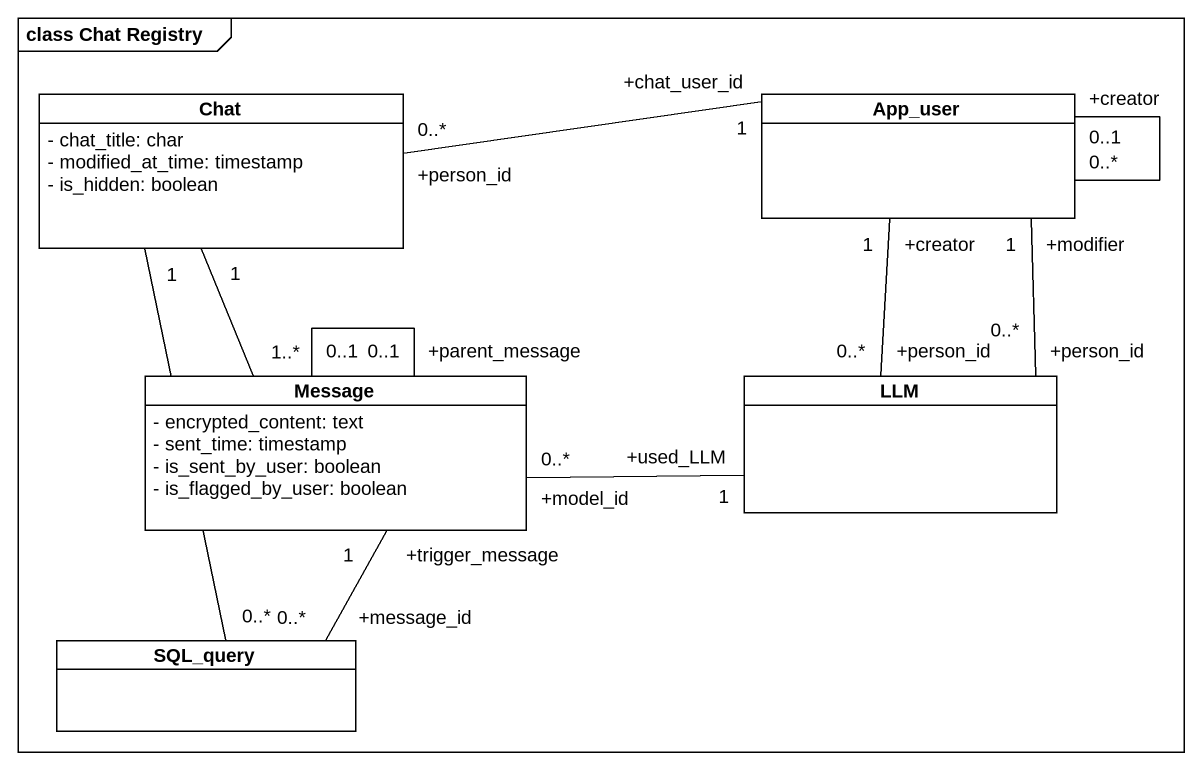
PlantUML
@startuml
mainframe class Chat Registry
hide circle
hide empty members
skinparam classAttributeIconSize 0
class Chat #FFFFFF {
  - chat_title: char
  - modified_at_time: timestamp
  - is_hidden: boolean
}
class App_user #FFFFFF
class Message #FFFFFF {
  - encrypted_content: text
  - sent_time: timestamp
  - is_sent_by_user: boolean
  - is_flagged_by_user: boolean
}
class LLM #FFFFFF
class SQL_query #FFFFFF
Chat "+person_id\n0..*" -right- "+chat_user_id\n1" App_user
Chat "1" -- "1..*" Message
Chat "1" -- "0..*" SQL_query
App_user "0..*" -- "+creator\n0..1" App_user
Message "+parent_message\n0..1" -- "0..1" Message
Message "+trigger_message\n1" -- "+message_id\n0..*" SQL_query
LLM "+person_id\n0..*" -up- "+creator\n1" App_user
LLM "+person_id\n0..*" -up- "+modifier\n1" App_user
LLM "+used_LLM\n1" -left- "+model_id\n0..*" Message
@enduml
